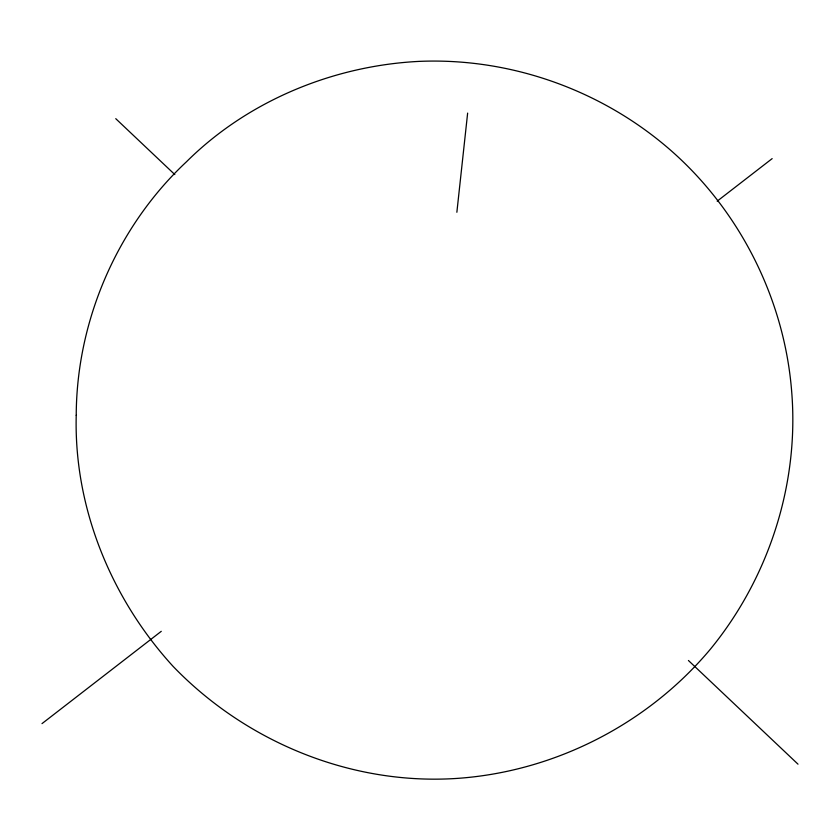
<?xml version="1.0" encoding="UTF-8"?>
<svg xmlns="http://www.w3.org/2000/svg" width="840" height="840" viewBox="0 0 840 840"><rect width="100%" height="100%" fill="white"/><g stroke="black" fill="none" stroke-linecap="round" stroke-linejoin="round"><path stroke-width="1.26" d="M456.866 212.268L467.639 113.096M42 723.618L161.27 631.323M717.192 201.159L772.159 158.624M115.752 118.671L174.825 174.573M688.422 660.492L798 764.169M76.23 415.317C73.794 507.581 111.164 598.689 173.177 666.466C246.74 742.728 352.957 786.072 459.134 778.26C555.87 771.025 648.144 723.513 710.409 649.163C768.904 577.689 799.271 483.851 791.679 391.619C784.518 300.058 740.628 212.121 671.832 151.294C602.774 90.384 510.794 57.362 418.709 61.404C332.871 65.793 247.569 100.999 186.417 161.826C117.254 226.485 76.545 320.681 76.23 415.317"/></g></svg>
